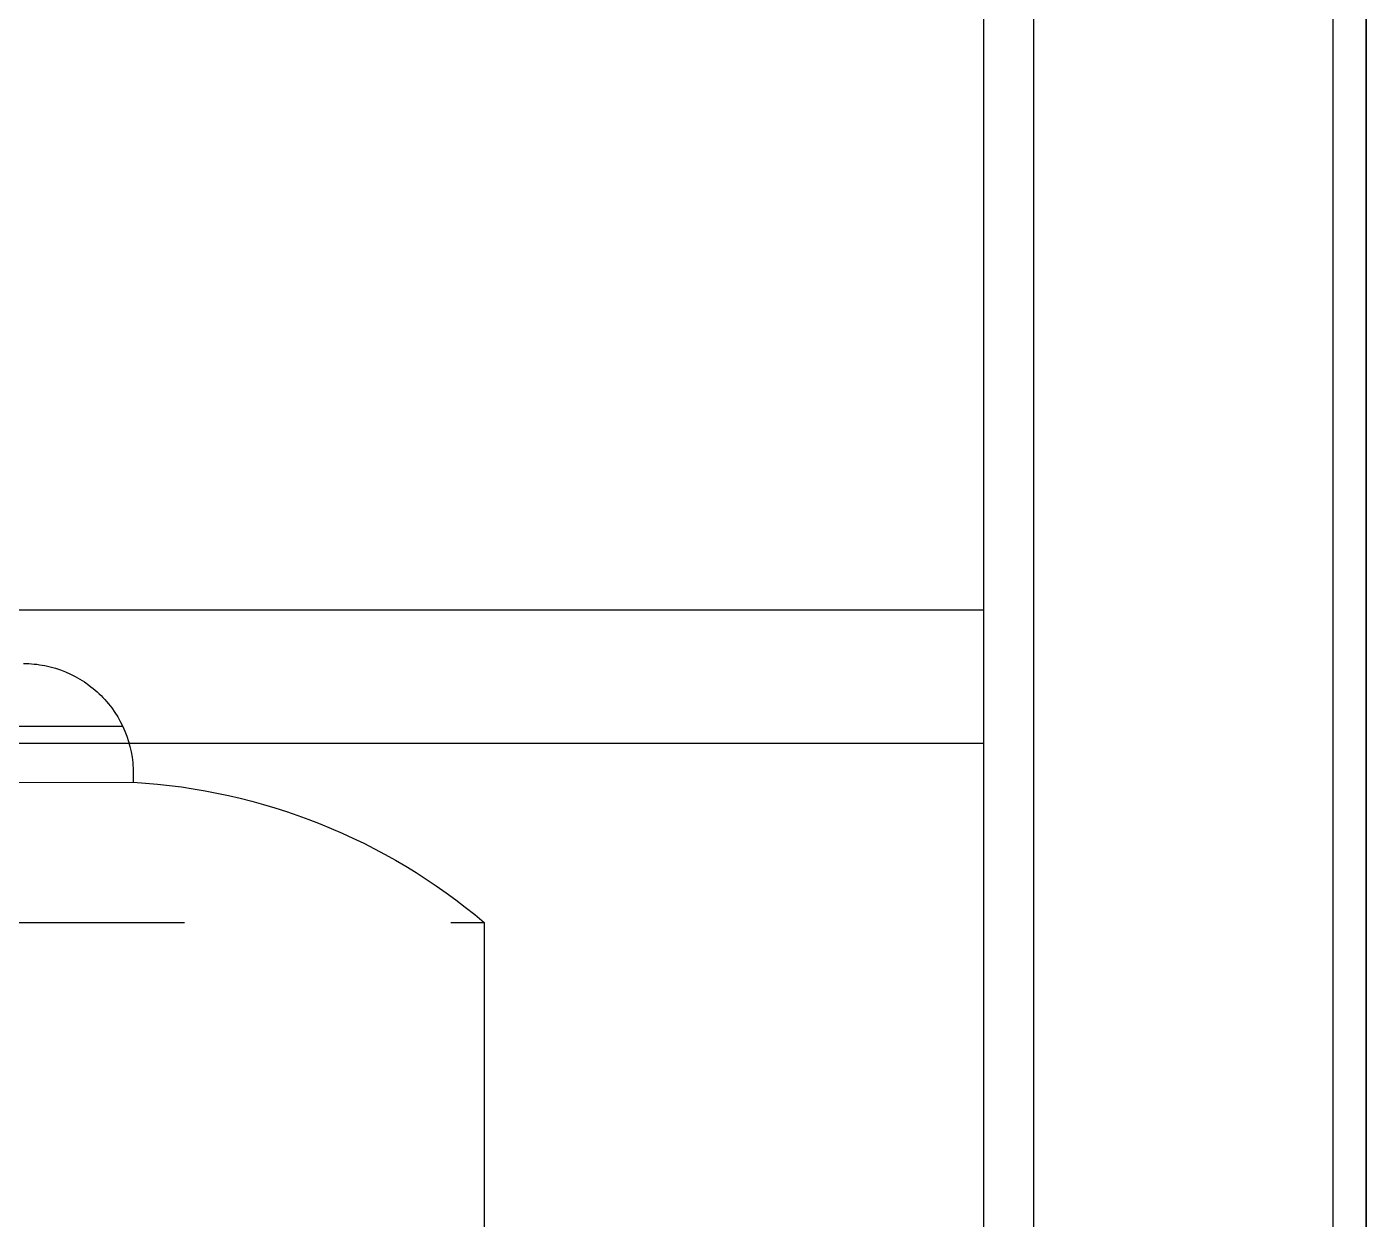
# Model space of a CAD drawing. Header units: millimetres. Extents: x 7294529 to 7346664, y 234399 to 276449.
# Drawn here: x 7334277 to 7334679.4, y 246771.3 to 247129.6 of the extents above; entities that cross this region are included whole.
import ezdxf
from ezdxf.xclip import XClip

# ---------------------------------------------------------------- set-up
doc = ezdxf.new("R2010")
doc.units = ezdxf.units.MM
doc.header["$LTSCALE"] = 100
doc.header["$XCLIPFRAME"] = 2
doc.linetypes.add('U-59B-EX$0$CEN', pattern=[62, 60, -1, 0, -1])
doc.linetypes.add('U-59B-EX$0$HID', pattern=[2.3, 1.5, -0.8])
for name, color, linetype in [('U-59B-EX$0$CEN', 1, 'U-59B-EX$0$CEN'), ('U-59B-EX$0$ELE', 6, 'Continuous'), ('U-59B-EX$0$FIN', 5, 'Continuous'), ('U-59B-EX$0$FUR_미설치가구', 8, 'U-59B-EX$0$HID'), ('U-59B-EX$0$INSUL_line', 8, 'Continuous'), ('U-59B-EX$0$WAL', 3, 'Continuous')]:
    doc.layers.add(name, color=color, linetype=linetype)

# ---------------------------------------------------------------- blocks, each defined once
blk = doc.blocks.new('U-59B-EX$0$A$Cfa7ac025')
at = {"layer": 'U-59B-EX$0$FUR_미설치가구', "linetype": 'U-59B-EX$0$HID'}
for p, q in [((-806.12, 765), (-806.12, 65)), ((-864.96, 173.55), (-865.15, 663.04)), ((-848.04, 264.77), (-848.22, 170.41)), ((-806.12, 65), (-20, 65))]:
    blk.add_line(p, q, dxfattribs=at)
blk.add_lwpolyline([(-847.28, 666.18), (-851.1, 666.18, 0.414214), (-884.1, 633.18), (-883.9, 203.41, 0.414214), (-850.9, 170.41), (-848.22, 170.41)], format="xyb", dxfattribs=at)
blk.add_arc((-669.24, 180.79), 179.28, 183.3196, 220.2283, dxfattribs=at)
blk = doc.blocks.new('U-59B-EX', base_point=(0, 0))
at = {"layer": 'U-59B-EX$0$CEN'}
blk.add_line((5670, -1880), (2675, -1880), dxfattribs=at)
at = {"layer": 'U-59B-EX$0$ELE'}
for points in [[(4055, -670), (4055, -1765)], [(4095, -670), (4095, -1765)]]:
    blk.add_lwpolyline(points, dxfattribs=at)
at = {"layer": 'U-59B-EX$0$FIN'}
blk.add_line((2820, -1765), (5005, -1765), dxfattribs=at)
at = {"layer": 'U-59B-EX$0$INSUL_line'}
blk.add_line((2920, -1880), (5040, -1880), dxfattribs=at)
at = {"layer": 'U-59B-EX$0$WAL'}
for p, q in [((2930, -1780), (5040, -1780)), ((2930, -1870), (5040, -1870))]:
    blk.add_line(p, q, dxfattribs=at)
at = {"layer": 'U-59B-EX$0$FUR_미설치가구'}
blk.add_blockref('U-59B-EX$0$A$Cfa7ac025', (4955, -1680), dxfattribs=at)

msp = doc.modelspace()

# ---------------------------------------------------------------- block references
ref = msp.add_blockref('U-59B-EX', (7332799.36, 251009.38), dxfattribs=dict(xscale=-1, rotation=90))
XClip(ref).set_block_clipping_path([(-200.0000000025, 18.6626555426), (-199.9999999993, -1902.3864105549), (-2065.0000000006, -1902.3864105558), (-2065.0000000006, -980.0000000009), (-5945.0000000005, -980.0000000009), (-5945.0000000005, -9365), (8309.9999999995, -9365), (8309.9999999995, 1.3373444583)])

doc.saveas('drawing.dxf')
